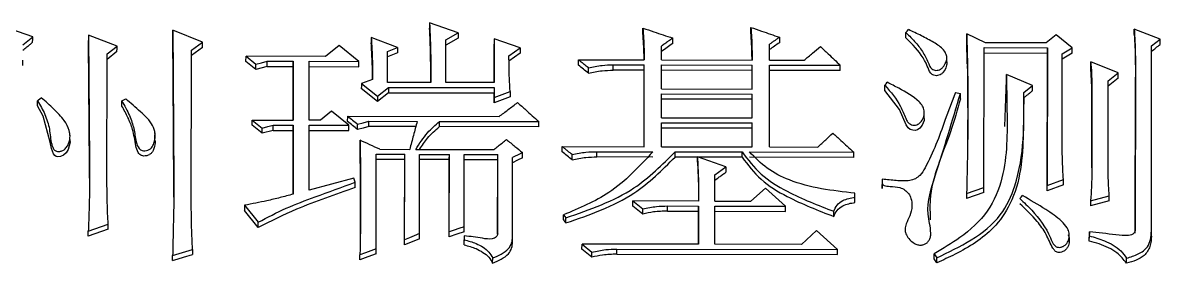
# Model space of a CAD drawing. Header units: millimetres. Extents: x 2104 to 4053, y 855 to 2233.
# Drawn here: x 2514.91 to 2524.83, y 2062.76 to 2064.86 of the extents above; entities that cross this region are included whole.
import ezdxf

# ---------------------------------------------------------------- set-up
doc = ezdxf.new("R2010")
doc.units = ezdxf.units.MM

msp = doc.modelspace()

# ---------------------------------------------------------------- linework, layer by layer
at = {"color": 7, "linetype": 'Continuous', "lineweight": 25}
for p, q in [((2518.4609, 2064.8557), (2518.4607, 2064.8088)), ((2518.7096, 2064.7688), (2518.4609, 2064.8557)), ((2514.9992, 2064.7324), (2514.7505, 2064.8193)), ((2516.4812, 2064.6864), (2516.2216, 2064.7907)), ((2518.6014, 2064.7084), (2518.7096, 2064.7688)), ((2521.2623, 2064.7691), (2521.2625, 2064.816)), ((2522.6145, 2064.7235), (2522.6147, 2064.7704)), ((2523.3069, 2064.6825), (2523.1447, 2064.7607)), ((2524.8321, 2064.7143), (2524.6051, 2064.8013)), ((2514.9126, 2064.6633), (2514.9992, 2064.7324)), ((2515.486, 2064.7488), (2515.4858, 2064.702)), ((2515.7347, 2064.6531), (2515.486, 2064.7488)), ((2515.6481, 2064.584), (2515.7347, 2064.6531)), ((2516.3837, 2064.6173), (2516.4812, 2064.6864)), ((2517.671, 2064.6582), (2517.552, 2064.5632)), ((2517.844, 2064.5193), (2517.671, 2064.6582)), ((2517.9524, 2064.7269), (2517.9521, 2064.6802)), ((2518.1794, 2064.64), (2517.9524, 2064.7269)), ((2518.601, 2064.3358), (2518.6014, 2064.7084)), ((2518.7094, 2064.722), (2518.6011, 2064.6617)), ((2519.0227, 2064.335), (2519.023, 2064.6695)), ((2519.0233, 2064.7163), (2519.0229, 2064.335)), ((2519.0233, 2064.7163), (2519.023, 2064.6695)), ((2519.2503, 2064.638), (2519.0233, 2064.7163)), ((2520.4834, 2064.5318), (2520.4835, 2064.6531)), ((2521.4245, 2064.5301), (2521.4247, 2064.6687)), ((2523.8369, 2064.6815), (2523.3069, 2064.6825)), ((2523.9235, 2064.7506), (2523.8369, 2064.6815)), ((2524.064, 2064.6378), (2523.9235, 2064.7506)), ((2524.7548, 2063.0425), (2524.7564, 2064.6539)), ((2524.7564, 2064.6539), (2524.8321, 2064.7143)), ((2515.6471, 2063.4529), (2515.6481, 2064.584)), ((2515.7345, 2064.6064), (2515.6479, 2064.5374)), ((2516.3824, 2063.2505), (2516.3837, 2064.6173)), ((2516.4809, 2064.6396), (2516.3835, 2064.5706)), ((2516.8594, 2064.5179), (2516.8597, 2064.5644)), ((2516.8597, 2064.5644), (2516.9461, 2064.4949)), ((2517.552, 2064.5632), (2516.8597, 2064.5644)), ((2518.0926, 2064.3367), (2518.0929, 2064.6055)), ((2518.1792, 2064.5933), (2518.0926, 2064.5589)), ((2518.0929, 2064.6055), (2518.1794, 2064.64)), ((2519.2501, 2064.5913), (2519.1527, 2064.5223)), ((2519.1529, 2064.5689), (2519.2503, 2064.638)), ((2522.9698, 2064.5518), (2522.9699, 2064.5628)), ((2523.2949, 2063.4215), (2523.296, 2064.6393)), ((2523.2958, 2064.5926), (2523.8475, 2064.5915)), ((2523.296, 2064.6393), (2523.8477, 2064.6382)), ((2523.8463, 2063.3928), (2523.8475, 2064.5915)), ((2523.8477, 2064.6382), (2523.8466, 2063.4379)), ((2523.9767, 2063.839), (2523.9775, 2064.586)), ((2524.0638, 2064.5912), (2523.9772, 2064.5394)), ((2523.9775, 2064.586), (2524.064, 2064.6378)), ((2514.9128, 2064.4839), (2514.913, 2064.531)), ((2516.9459, 2064.4485), (2516.8594, 2064.5179)), ((2516.9459, 2064.4485), (2516.9461, 2064.4949)), ((2517.0433, 2064.4742), (2516.9459, 2064.4485)), ((2517.0433, 2064.4742), (2517.0435, 2064.5208)), ((2517.0433, 2064.4742), (2517.2704, 2064.4738)), ((2517.0435, 2064.5208), (2517.2707, 2064.5204)), ((2517.27, 2064.008), (2517.2704, 2064.4738)), ((2517.2707, 2064.5204), (2517.2702, 2064.008)), ((2517.4108, 2064.0077), (2517.4113, 2064.5201)), ((2517.4111, 2064.4736), (2517.8438, 2064.4728)), ((2517.4113, 2064.5201), (2517.844, 2064.5193)), ((2519.7584, 2064.4866), (2519.7587, 2064.5331)), ((2519.7587, 2064.5331), (2520.332, 2064.5321)), ((2519.8449, 2064.4172), (2519.8451, 2064.4636)), ((2520.0613, 2064.4427), (2520.0615, 2064.4892)), ((2520.0615, 2064.4892), (2520.3319, 2064.4887)), ((2520.3313, 2063.776), (2520.3319, 2064.4887)), ((2520.3317, 2064.4422), (2520.3319, 2064.4887)), ((2520.4832, 2064.2802), (2520.4834, 2064.4885)), ((2520.4834, 2064.5318), (2521.2731, 2064.5304)), ((2520.4834, 2064.4885), (2521.273, 2064.487)), ((2521.2728, 2064.2788), (2521.273, 2064.487)), ((2521.4238, 2063.774), (2521.4245, 2064.4867)), ((2521.4245, 2064.5301), (2521.7274, 2064.5295)), ((2521.4245, 2064.4867), (2522.0411, 2064.4856)), ((2522.9696, 2064.5157), (2522.9698, 2064.541)), ((2524.4641, 2064.4205), (2524.2262, 2064.5163)), ((2517.9628, 2064.363), (2517.8654, 2064.3284)), ((2520.3317, 2064.4422), (2520.0613, 2064.4427)), ((2520.3311, 2063.776), (2520.3317, 2064.4422)), ((2521.2728, 2064.4405), (2520.4831, 2064.442)), ((2521.2727, 2064.2788), (2521.2728, 2064.4405)), ((2522.0408, 2064.4391), (2521.4242, 2064.4402)), ((2523.4771, 2063.9538), (2523.4903, 2064.3585)), ((2523.4903, 2064.3585), (2523.4905, 2064.4049)), ((2523.7176, 2064.309), (2523.4905, 2064.4049)), ((2524.4638, 2064.3741), (2524.3772, 2064.3049)), ((2524.3775, 2064.3512), (2524.4641, 2064.4205)), ((2524.614, 2063.0244), (2524.6153, 2064.3824)), ((2524.6155, 2064.4289), (2524.6142, 2063.0691)), ((2524.6155, 2064.4289), (2524.6153, 2064.3824)), ((2518.0057, 2064.1692), (2517.8652, 2064.2822)), ((2517.8654, 2064.3284), (2518.006, 2064.2153)), ((2518.006, 2064.2153), (2518.1034, 2064.2933)), ((2518.4712, 2064.336), (2518.0926, 2064.3367)), ((2518.1034, 2064.2933), (2519.0229, 2064.2916)), ((2519.0229, 2064.335), (2518.601, 2064.3358)), ((2519.0229, 2064.2916), (2519.0226, 2064.2454)), ((2519.0229, 2064.2916), (2519.0228, 2064.2048)), ((2519.0228, 2064.2048), (2519.1635, 2064.2566)), ((2519.1635, 2064.2566), (2519.1632, 2064.2104)), ((2520.4832, 2064.2802), (2521.2728, 2064.2788)), ((2522.4302, 2064.2652), (2522.4304, 2064.3115)), ((2523.6418, 2064.2484), (2523.7176, 2064.309)), ((2524.3768, 2063.6116), (2524.3775, 2064.3512)), ((2515.7773, 2064.1299), (2515.7776, 2064.1759)), ((2515.7776, 2064.1759), (2515.8101, 2064.1933)), ((2518.1032, 2064.2471), (2518.0057, 2064.1692)), ((2518.006, 2064.2153), (2518.0057, 2064.1692)), ((2518.1032, 2064.2471), (2519.0226, 2064.2454)), ((2519.0225, 2064.1586), (2519.0226, 2064.2454)), ((2519.1632, 2064.2104), (2519.0225, 2064.1586)), ((2520.4829, 2064.0282), (2520.4831, 2064.2368)), ((2521.2726, 2064.1892), (2520.4829, 2064.1907)), ((2520.4831, 2064.2368), (2521.2728, 2064.2354)), ((2521.2724, 2064.0268), (2521.2726, 2064.1892)), ((2521.2726, 2064.0268), (2521.2728, 2064.2354)), ((2523.0469, 2064.2495), (2523.0901, 2064.2407)), ((2523.0899, 2064.1946), (2523.0901, 2064.2407)), ((2523.6416, 2064.2022), (2523.6418, 2064.2484)), ((2524.2359, 2063.5928), (2524.2365, 2064.1578)), ((2524.2367, 2064.2039), (2524.2361, 2063.6118)), ((2524.2365, 2064.1578), (2524.2367, 2064.2039)), ((2517.6056, 2064.0857), (2517.5082, 2064.0076)), ((2517.7569, 2063.9636), (2517.6056, 2064.0857)), ((2522.7723, 2064.0442), (2522.7726, 2064.0891)), ((2522.7726, 2064.0903), (2522.7726, 2064.0907)), ((2516.913, 2063.9628), (2516.9132, 2064.0087)), ((2516.9995, 2063.8931), (2516.913, 2063.9628)), ((2516.9132, 2064.0087), (2516.9997, 2063.9389)), ((2516.9132, 2064.0087), (2517.2702, 2064.008)), ((2517.0968, 2063.919), (2517.0971, 2063.9648)), ((2517.0971, 2063.9648), (2517.2701, 2063.9645)), ((2517.2701, 2063.9645), (2517.2696, 2063.3626)), ((2517.4102, 2063.3973), (2517.4108, 2063.9642)), ((2517.5082, 2064.0076), (2517.4108, 2064.0077)), ((2517.4108, 2063.9642), (2517.7569, 2063.9636)), ((2517.7459, 2063.996), (2517.7462, 2064.0419)), ((2517.7462, 2064.0419), (2519.0659, 2064.0395)), ((2517.7567, 2063.9178), (2517.7569, 2063.9636)), ((2517.9298, 2063.9522), (2517.93, 2063.9981)), ((2517.93, 2063.9981), (2518.3519, 2063.9973)), ((2518.5465, 2063.9511), (2518.5467, 2063.997)), ((2518.5467, 2063.997), (2519.412, 2063.9954)), ((2520.4827, 2063.7757), (2520.4829, 2063.9847)), ((2520.4829, 2064.0282), (2521.2726, 2064.0268)), ((2520.4829, 2063.9847), (2521.2726, 2063.9833)), ((2521.2724, 2063.7742), (2521.2726, 2063.9833)), ((2515.3222, 2063.8739), (2515.3223, 2063.8974)), ((2516.0652, 2063.851), (2516.0653, 2063.8795)), ((2516.0654, 2063.8926), (2516.0654, 2063.8973)), ((2516.9995, 2063.8931), (2516.9997, 2063.9389)), ((2517.0968, 2063.919), (2516.9995, 2063.8931)), ((2517.0968, 2063.919), (2517.2699, 2063.9187)), ((2517.2694, 2063.3625), (2517.2699, 2063.9187)), ((2517.4105, 2063.9184), (2517.7567, 2063.9178)), ((2518.3397, 2063.9515), (2517.9298, 2063.9522)), ((2519.4118, 2063.9495), (2518.5465, 2063.9511)), ((2521.2723, 2063.9374), (2520.4827, 2063.9389)), ((2521.2722, 2063.7742), (2521.2723, 2063.9374)), ((2517.8539, 2063.7872), (2517.8542, 2063.8328)), ((2517.8558, 2063.6302), (2517.8539, 2063.7872)), ((2519.6171, 2063.7317), (2519.6173, 2063.7773)), ((2519.6173, 2063.7773), (2520.3313, 2063.776)), ((2520.4827, 2063.7757), (2521.2724, 2063.7742)), ((2521.4238, 2063.774), (2521.8457, 2063.7732)), ((2517.9939, 2062.8883), (2517.9947, 2063.7105)), ((2518.2432, 2063.6646), (2517.9944, 2063.665)), ((2517.9947, 2063.7105), (2518.2435, 2063.7101)), ((2518.0272, 2063.754), (2518.2868, 2063.7536)), ((2518.2425, 2062.9223), (2518.2432, 2063.6646)), ((2518.2427, 2062.9668), (2518.2435, 2063.7101)), ((2518.2432, 2063.6646), (2518.2435, 2063.7101)), ((2518.3409, 2063.7535), (2519.0223, 2063.7522)), ((2518.3726, 2063.0192), (2518.3733, 2063.7098)), ((2518.6326, 2063.6639), (2518.373, 2063.6643)), ((2518.3733, 2063.7098), (2518.6329, 2063.7093)), ((2518.632, 2062.9916), (2518.6326, 2063.6639)), ((2518.6322, 2063.0362), (2518.6329, 2063.7093)), ((2518.6326, 2063.6639), (2518.6329, 2063.7093)), ((2518.7621, 2063.0798), (2518.7627, 2063.7091)), ((2519.0545, 2063.6631), (2518.7625, 2063.6636)), ((2518.7627, 2063.7091), (2519.0548, 2063.7086)), ((2519.0539, 2063.0173), (2519.0545, 2063.6631)), ((2519.0541, 2063.0179), (2519.0548, 2063.7086)), ((2519.0545, 2063.6631), (2519.0548, 2063.7086)), ((2519.1839, 2062.9914), (2519.1845, 2063.6822)), ((2519.7036, 2063.6619), (2519.7038, 2063.7074)), ((2519.9199, 2063.6876), (2519.9202, 2063.7331)), ((2520.4067, 2063.6867), (2519.9199, 2063.6876)), ((2519.9202, 2063.7331), (2520.4069, 2063.7322)), ((2520.6014, 2063.6864), (2520.6016, 2063.7319)), ((2520.7963, 2063.686), (2520.6014, 2063.6864)), ((2520.6016, 2063.7319), (2521.1858, 2063.7308)), ((2521.045, 2063.6002), (2520.7963, 2063.6879)), ((2521.1856, 2063.6853), (2520.8018, 2063.686)), ((2521.1856, 2063.6853), (2521.1858, 2063.7308)), ((2522.1591, 2063.6835), (2521.2505, 2063.6852)), ((2521.2507, 2063.7307), (2522.1593, 2063.729)), ((2517.8563, 2063.6336), (2517.8557, 2062.9797)), ((2520.9476, 2063.5306), (2521.045, 2063.6002)), ((2517.7997, 2063.5014), (2517.4102, 2063.3973)), ((2517.8105, 2063.4665), (2517.7997, 2063.5014)), ((2517.8103, 2063.4213), (2517.8105, 2063.4665)), ((2520.9474, 2063.3034), (2520.9476, 2063.5306)), ((2522.4079, 2063.4929), (2522.4077, 2063.4477)), ((2522.4079, 2063.4929), (2522.4079, 2063.458)), ((2523.8466, 2063.4379), (2523.9872, 2063.4901)), ((2521.391, 2063.4162), (2521.2611, 2063.3028)), ((2521.5639, 2063.2585), (2521.391, 2063.4162)), ((2522.1698, 2063.3361), (2522.1698, 2063.3711)), ((2522.4079, 2063.458), (2522.4076, 2063.4129)), ((2522.4076, 2063.4129), (2522.4077, 2063.4477)), ((2523.2946, 2063.3763), (2523.1431, 2063.3243)), ((2523.1434, 2063.3693), (2523.2949, 2063.4215)), ((2523.987, 2063.4449), (2523.8463, 2063.3928)), ((2523.8463, 2063.3928), (2523.8466, 2063.4379)), ((2516.8476, 2063.2671), (2516.8474, 2063.2222)), ((2516.8476, 2063.2671), (2516.9661, 2063.1186)), ((2520.2332, 2063.2597), (2520.2334, 2063.3047)), ((2520.2334, 2063.3047), (2520.3199, 2063.2345)), ((2520.8068, 2063.3036), (2520.2334, 2063.3047)), ((2520.9474, 2063.3034), (2521.2611, 2063.3028)), ((2522.1695, 2063.2911), (2522.1698, 2063.3361)), ((2524.3871, 2063.3045), (2524.2248, 2063.2611)), ((2524.225, 2063.3061), (2524.3873, 2063.3495)), ((2516.9658, 2063.0739), (2516.8474, 2063.2222)), ((2520.3197, 2063.1897), (2520.2332, 2063.2597)), ((2520.3197, 2063.1897), (2520.3199, 2063.2345)), ((2520.5361, 2063.2155), (2520.5363, 2063.2604)), ((2520.5361, 2063.2155), (2520.8065, 2063.215)), ((2520.5363, 2063.2604), (2520.8067, 2063.2599)), ((2520.8062, 2062.927), (2520.8065, 2063.215)), ((2520.8067, 2063.2599), (2520.8064, 2062.927)), ((2520.947, 2062.9268), (2520.9473, 2063.2596)), ((2520.9471, 2063.2147), (2521.5637, 2063.2136)), ((2520.9473, 2063.2596), (2521.5639, 2063.2585)), ((2515.4844, 2063.042), (2515.6575, 2063.103)), ((2516.9658, 2063.0739), (2516.9661, 2063.1186)), ((2519.6489, 2063.1123), (2519.6491, 2063.157)), ((2515.6573, 2063.0583), (2515.4842, 2062.9974)), ((2515.4842, 2062.9974), (2515.4844, 2063.042)), ((2518.2425, 2062.9223), (2518.2427, 2062.9668)), ((2518.632, 2062.9916), (2518.6322, 2063.0362)), ((2518.762, 2063.0009), (2518.7618, 2062.9564)), ((2518.762, 2063.0009), (2518.762, 2062.9658)), ((2519.1836, 2062.9468), (2519.1839, 2062.9913)), ((2521.8342, 2063.0479), (2521.7042, 2062.9254)), ((2522.0179, 2062.8809), (2521.8342, 2063.0479)), ((2524.0284, 2063.0477), (2524.0284, 2063.0541)), ((2524.214, 2063.0348), (2524.2137, 2062.9902)), ((2524.2137, 2062.9551), (2524.2139, 2062.9997)), ((2524.2137, 2062.9551), (2524.2137, 2062.9901)), ((2524.2139, 2062.9997), (2524.214, 2063.0348)), ((2524.7546, 2062.9979), (2524.7548, 2063.0425)), ((2516.2198, 2062.8301), (2516.3929, 2062.8825)), ((2516.3929, 2062.8825), (2516.3927, 2062.8381)), ((2518.7617, 2062.9213), (2518.762, 2062.9658)), ((2518.7617, 2062.9213), (2518.7618, 2062.9564)), ((2519.7893, 2062.8844), (2519.7896, 2062.9289)), ((2519.8758, 2062.8142), (2519.7893, 2062.8844)), ((2519.7896, 2062.9289), (2519.876, 2062.8585)), ((2520.8064, 2062.927), (2519.7896, 2062.9289)), ((2520.0922, 2062.8401), (2520.0924, 2062.8845)), ((2520.0924, 2062.8845), (2522.0179, 2062.8809)), ((2521.7042, 2062.9254), (2520.947, 2062.9268)), ((2516.2195, 2062.7858), (2516.2198, 2062.8301)), ((2517.853, 2062.7916), (2517.8532, 2062.8359)), ((2519.0104, 2062.7632), (2519.0106, 2062.8075)), ((2519.8758, 2062.8142), (2519.876, 2062.8585)), ((2520.0922, 2062.8401), (2522.0177, 2062.8365)), ((2522.8614, 2062.8), (2522.8616, 2062.8443)), ((2522.883, 2062.7648), (2522.8614, 2062.7999)), ((2522.8616, 2062.8443), (2522.8832, 2062.8092))]:
    msp.add_line(p, q, dxfattribs=at)
at = {"color": 7, "linetype": 'Continuous', "lineweight": 25, "flags": 128}
for points in [[(2516.2214, 2064.7438), (2516.2215, 2064.77), (2516.2216, 2064.7907)], [(2518.7096, 2064.7688), (2518.7095, 2064.7426), (2518.7094, 2064.722)], [(2520.3212, 2064.7622), (2520.3213, 2064.7885), (2520.3214, 2064.8091)], [(2522.6147, 2064.7703), (2522.6255, 2064.7833), (2522.6363, 2064.7962)], [(2523.1445, 2064.7138), (2523.1446, 2064.7401), (2523.1447, 2064.7607)], [(2524.6048, 2064.7543), (2524.605, 2064.7806), (2524.6051, 2064.8013)], [(2514.999, 2064.6856), (2514.9991, 2064.7118), (2514.9992, 2064.7324)], [(2515.7345, 2064.6064), (2515.7346, 2064.6326), (2515.7347, 2064.6531)], [(2516.4809, 2064.6396), (2516.4811, 2064.6658), (2516.4812, 2064.6864)], [(2520.5807, 2064.6753), (2520.5808, 2064.7015), (2520.581, 2064.7221)], [(2521.5112, 2064.7291), (2521.5111, 2064.7029), (2521.511, 2064.6823)], [(2524.8319, 2064.6675), (2524.832, 2064.6937), (2524.8321, 2064.7143)], [(2518.1794, 2064.64), (2518.1793, 2064.6138), (2518.1792, 2064.5933)], [(2519.2503, 2064.638), (2519.2502, 2064.6119), (2519.2501, 2064.5913)], [(2523.8475, 2064.5915), (2523.8476, 2064.6177), (2523.8477, 2064.6382)], [(2524.0638, 2064.5912), (2524.0639, 2064.6173), (2524.064, 2064.6378)], [(2516.9461, 2064.4949), (2516.9948, 2064.5079), (2517.0435, 2064.5208)], [(2517.2704, 2064.4738), (2517.2706, 2064.4999), (2517.2707, 2064.5204)], [(2517.8438, 2064.4728), (2517.8439, 2064.4988), (2517.844, 2064.5193)], [(2521.2728, 2064.4405), (2521.2729, 2064.4666), (2521.273, 2064.487)], [(2522.0408, 2064.4391), (2522.041, 2064.4652), (2522.0411, 2064.4856)], [(2524.226, 2064.4697), (2524.2261, 2064.4958), (2524.2262, 2064.5163)], [(2524.4638, 2064.3741), (2524.464, 2064.4001), (2524.4641, 2064.4205)], [(2517.8654, 2064.3284), (2517.8653, 2064.3025), (2517.8652, 2064.2822)], [(2518.1034, 2064.2933), (2518.1033, 2064.2674), (2518.1032, 2064.2471)], [(2522.7717, 2064.0445), (2522.7721, 2064.005), (2522.7565, 2063.9647), (2522.7348, 2063.9374), (2522.7163, 2063.9248), (2522.6938, 2063.9186), (2522.6731, 2063.9194), (2522.6513, 2063.9267), (2522.6342, 2063.9401), (2522.6174, 2063.9667), (2522.5572, 2064.0998), (2522.4302, 2064.2652), (2522.4302, 2064.2652)], [(2522.4304, 2064.3114), (2522.4412, 2064.3244), (2522.452, 2064.3374)], [(2523.7173, 2064.2628), (2523.7175, 2064.2887), (2523.7176, 2064.309)], [(2515.0418, 2064.1312), (2515.0419, 2064.1514), (2515.0419, 2064.1643), (2515.042, 2064.1773)], [(2515.042, 2064.1773), (2515.0501, 2064.1838), (2515.0623, 2064.1936), (2515.0745, 2064.2033)], [(2519.0228, 2064.2048), (2519.0226, 2064.1789), (2519.0225, 2064.1586)], [(2521.2726, 2064.1892), (2521.2727, 2064.2151), (2521.2728, 2064.2354)], [(2515.3193, 2063.851), (2515.3248, 2063.8158), (2515.3096, 2063.7533), (2515.2913, 2063.7224), (2515.269, 2063.7028), (2515.2404, 2063.6911), (2515.2199, 2063.6892), (2515.2051, 2063.692), (2515.1922, 2063.6993), (2515.1805, 2063.7132), (2515.1626, 2063.7602), (2515.1527, 2063.8169), (2515.0916, 2064.0412), (2515.0418, 2064.1312), (2515.0418, 2064.1312)], [(2516.9997, 2063.9389), (2517.0484, 2063.9518), (2517.0971, 2063.9648)], [(2517.2699, 2063.9187), (2517.27, 2063.9443), (2517.2701, 2063.9645)], [(2517.8324, 2063.9263), (2517.8326, 2063.952), (2517.8327, 2063.9722)], [(2517.8327, 2063.9722), (2517.8813, 2063.9851), (2517.93, 2063.9981)], [(2519.4118, 2063.9495), (2519.4119, 2063.9752), (2519.412, 2063.9954)], [(2521.2723, 2063.9374), (2521.2725, 2063.9631), (2521.2726, 2063.9833)], [(2517.9298, 2063.9522), (2517.8811, 2063.9393), (2517.8324, 2063.9263)], [(2519.2709, 2063.6801), (2519.2276, 2063.6584), (2519.1843, 2063.6367)], [(2519.2711, 2063.7256), (2519.2495, 2063.7147), (2519.2278, 2063.7039), (2519.2062, 2063.693), (2519.1845, 2063.6822)], [(2519.2709, 2063.6801), (2519.271, 2063.7056), (2519.2711, 2063.7256)], [(2520.7961, 2063.6425), (2520.7962, 2063.6679), (2520.7963, 2063.6879)], [(2522.1591, 2063.6835), (2522.1592, 2063.709), (2522.1593, 2063.729)], [(2521.045, 2063.6002), (2521.0449, 2063.5748), (2521.0448, 2063.5549)], [(2523.987, 2063.4449), (2523.9871, 2063.4702), (2523.9872, 2063.4901)], [(2523.1434, 2063.3693), (2523.1432, 2063.3441), (2523.1431, 2063.3243)], [(2523.2946, 2063.3763), (2523.2948, 2063.4016), (2523.2949, 2063.4215)], [(2523.6085, 2063.3248), (2523.6193, 2063.3378), (2523.6301, 2063.3509)], [(2524.225, 2063.3061), (2524.2249, 2063.2809), (2524.2248, 2063.2611)], [(2524.3871, 2063.3045), (2524.3872, 2063.3297), (2524.3873, 2063.3495)], [(2519.6273, 2063.1385), (2519.6274, 2063.1548), (2519.6275, 2063.1691), (2519.6276, 2063.1833)], [(2519.6276, 2063.1833), (2519.6384, 2063.1701), (2519.6491, 2063.157)], [(2520.8065, 2063.215), (2520.8066, 2063.2401), (2520.8067, 2063.2599)], [(2521.5637, 2063.2136), (2521.5638, 2063.2387), (2521.5639, 2063.2585)], [(2515.6573, 2063.0583), (2515.6574, 2063.0833), (2515.6575, 2063.103)], [(2518.7621, 2063.0798), (2518.7153, 2063.0641), (2518.6738, 2063.0501), (2518.6322, 2063.0362)], [(2518.7618, 2063.0351), (2518.762, 2063.0601), (2518.7621, 2063.0798)], [(2519.6273, 2063.1385), (2519.6327, 2063.1319), (2519.6381, 2063.1253), (2519.6489, 2063.1123)], [(2518.3724, 2062.9746), (2518.3074, 2062.9484), (2518.2425, 2062.9223)], [(2518.3726, 2063.0192), (2518.327, 2063.0008), (2518.2849, 2062.9838), (2518.2427, 2062.9668)], [(2518.3724, 2062.9746), (2518.3725, 2062.9995), (2518.3726, 2063.0192)], [(2518.7618, 2063.0351), (2518.6969, 2063.0134), (2518.632, 2062.9916)], [(2517.9939, 2062.8883), (2517.9477, 2062.8711), (2517.9004, 2062.8535), (2517.8532, 2062.8359)], [(2517.9936, 2062.8439), (2517.9938, 2062.8688), (2517.9939, 2062.8883)], [(2522.0177, 2062.8365), (2522.0178, 2062.8614), (2522.0179, 2062.8809)], [(2516.2195, 2062.7858), (2516.2669, 2062.8001), (2516.3143, 2062.8144), (2516.3927, 2062.8381)], [(2517.9936, 2062.8439), (2517.9233, 2062.8178), (2517.853, 2062.7916)], [(2522.883, 2062.7648), (2522.8831, 2062.7847), (2522.8831, 2062.7969), (2522.8832, 2062.8092)], [(2524.538, 2062.7618), (2524.5381, 2062.7747), (2524.5381, 2062.7875), (2524.5382, 2062.8061)]]:
    msp.add_lwpolyline(points, dxfattribs=at)
at = {"color": 7, "linetype": 'Continuous', "lineweight": 25}
for points, knots in [([(2518.4609, 2064.8557), (2518.4648, 2064.7583), (2518.4701, 2064.6231), (2518.4713, 2064.4497), (2518.4712, 2064.3739), (2518.4712, 2064.336)], [0, 0, 0, 0, 0.5632267, 0.7816065, 1, 1, 1, 1]), ([(2516.2216, 2064.7907), (2516.2228, 2064.6048), (2516.225, 2064.2737), (2516.2274, 2063.868), (2516.2296, 2063.5755), (2516.2306, 2063.429), (2516.2311, 2063.3557)], [0, 0, 0, 0, 0.390303, 0.695145, 0.847572, 1, 1, 1, 1]), ([(2518.4709, 2064.336), (2518.4709, 2064.369), (2518.4709, 2064.4503), (2518.4689, 2064.608), (2518.4638, 2064.7325), (2518.4607, 2064.8088)], [0, 0, 0, 0, 0.208731, 0.5152, 1, 1, 1, 1]), ([(2520.331, 2064.5321), (2520.3308, 2064.5464), (2520.3302, 2064.592), (2520.3275, 2064.6687), (2520.3233, 2064.731), (2520.3212, 2064.7622)], [0, 0, 0, 0, 0.186507, 0.593139, 1, 1, 1, 1]), ([(2520.3214, 2064.8091), (2520.3234, 2064.7796), (2520.3275, 2064.7188), (2520.3309, 2064.6265), (2520.3316, 2064.5635), (2520.332, 2064.5321)], [0, 0, 0, 0, 0.319584, 0.659717, 1, 1, 1, 1]), ([(2520.3214, 2064.8091), (2520.3526, 2064.7987), (2520.4114, 2064.7789), (2520.498, 2064.7499), (2520.5533, 2064.7314), (2520.581, 2064.7221)], [0, 0, 0, 0, 0.3604045, 0.6802023, 1, 1, 1, 1]), ([(2521.2723, 2064.5304), (2521.2721, 2064.5451), (2521.2717, 2064.5924), (2521.2694, 2064.672), (2521.2647, 2064.7367), (2521.2623, 2064.7691)], [0, 0, 0, 0, 0.185295, 0.592481, 1, 1, 1, 1]), ([(2521.2625, 2064.816), (2521.2647, 2064.7861), (2521.2694, 2064.7237), (2521.2722, 2064.6284), (2521.2728, 2064.563), (2521.2731, 2064.5304)], [0, 0, 0, 0, 0.314477, 0.657155, 1, 1, 1, 1]), ([(2521.2625, 2064.816), (2521.2935, 2064.8052), (2521.3505, 2064.7853), (2521.4334, 2064.7563), (2521.4853, 2064.7381), (2521.5112, 2064.7291)], [0, 0, 0, 0, 0.374011, 0.687005, 1, 1, 1, 1]), ([(2522.6147, 2064.7704), (2522.6439, 2064.7417), (2522.6997, 2064.6869), (2522.7686, 2064.5959), (2522.8035, 2064.5204), (2522.8243, 2064.4713), (2522.8403, 2064.4526), (2522.8574, 2064.4439), (2522.8766, 2064.4407), (2522.897, 2064.4424), (2522.9193, 2064.4514), (2522.9439, 2064.4741), (2522.9625, 2064.5066), (2522.9737, 2064.5454), (2522.9665, 2064.5839), (2522.9337, 2064.6371), (2522.8532, 2064.6875), (2522.7497, 2064.7443), (2522.6742, 2064.7789), (2522.6363, 2064.7963)], [0, 0, 0, 0, 0.120486, 0.230167, 0.339822, 0.3746, 0.39298, 0.411575, 0.427591, 0.446557, 0.467304, 0.493911, 0.54294, 0.579845, 0.617018, 0.661528, 0.765545, 0.882402, 1, 1, 1, 1]), ([(2523.1447, 2064.7607), (2523.1466, 2064.6855), (2523.1521, 2064.4598), (2523.1582, 2063.9968), (2523.149, 2063.6072), (2523.1434, 2063.3693)], [0, 0, 0, 0, 0.1629699, 0.4889248, 1, 1, 1, 1]), ([(2524.6048, 2064.7543), (2524.6072, 2064.718), (2524.6119, 2064.6454), (2524.6151, 2064.5214), (2524.6152, 2064.4337), (2524.6153, 2064.3824)], [0, 0, 0, 0, 0.293714, 0.587449, 1, 1, 1, 1]), ([(2524.6051, 2064.8013), (2524.6075, 2064.7646), (2524.6124, 2064.6912), (2524.6154, 2064.567), (2524.6155, 2064.4795), (2524.6155, 2064.4289)], [0, 0, 0, 0, 0.296264, 0.592549, 1, 1, 1, 1]), ([(2514.9124, 2064.6166), (2514.9248, 2064.6264), (2514.9454, 2064.6428), (2514.9743, 2064.6658), (2514.9908, 2064.679), (2514.999, 2064.6856)], [0, 0, 0, 0, 0.4285178, 0.7142589, 1, 1, 1, 1]), ([(2515.4953, 2063.5027), (2515.4947, 2063.5871), (2515.4937, 2063.7164), (2515.4921, 2063.935), (2515.4907, 2064.1139), (2515.4892, 2064.2926), (2515.4882, 2064.4041), (2515.4875, 2064.4933), (2515.487, 2064.5496), (2515.4867, 2064.5956), (2515.4863, 2064.6429), (2515.486, 2064.6783), (2515.4858, 2064.702)], [0, 0, 0, 0, 0.21029, 0.322113, 0.545759, 0.657582, 0.769405, 0.825316, 0.881228, 0.910921, 0.940614, 1, 1, 1, 1]), ([(2515.486, 2064.7488), (2515.4874, 2064.5706), (2515.4895, 2064.3033), (2515.492, 2063.9661), (2515.494, 2063.7388), (2515.4951, 2063.6008), (2515.4957, 2063.5318)], [0, 0, 0, 0, 0.440829, 0.661242, 0.83062, 1, 1, 1, 1]), ([(2516.2307, 2063.3371), (2516.2307, 2063.3401), (2516.2306, 2063.3489), (2516.2305, 2063.3694), (2516.2303, 2063.3987), (2516.2301, 2063.4338), (2516.2297, 2063.5042), (2516.2288, 2063.6564), (2516.2271, 2063.9396), (2516.2249, 2064.2467), (2516.2231, 2064.4954), (2516.2221, 2064.6374), (2516.2216, 2064.7083), (2516.2214, 2064.7438)], [0, 0, 0, 0, 0.006208, 0.018649, 0.04353, 0.068411, 0.093293, 0.192818, 0.39187, 0.695929, 0.847964, 0.923982, 1, 1, 1, 1]), ([(2517.9624, 2064.3628), (2517.9623, 2064.3817), (2517.9622, 2064.4348), (2517.9597, 2064.5407), (2517.955, 2064.6275), (2517.9521, 2064.6802)], [0, 0, 0, 0, 0.178051, 0.501334, 1, 1, 1, 1]), ([(2517.9524, 2064.7269), (2517.9542, 2064.6925), (2517.9579, 2064.6235), (2517.9626, 2064.5022), (2517.9627, 2064.4153), (2517.9628, 2064.363)], [0, 0, 0, 0, 0.284728, 0.569466, 1, 1, 1, 1]), ([(2520.581, 2064.7221), (2520.568, 2064.7129), (2520.5452, 2064.6968), (2520.5128, 2064.6738), (2520.4933, 2064.66), (2520.4835, 2064.6531)], [0, 0, 0, 0, 0.400148, 0.700074, 1, 1, 1, 1]), ([(2520.5807, 2064.6753), (2520.5645, 2064.6638), (2520.5321, 2064.6409), (2520.4997, 2064.6179), (2520.4835, 2064.6065)], [0, 0, 0, 0, 0.500981, 1, 1, 1, 1]), ([(2521.511, 2064.6823), (2521.4966, 2064.6722), (2521.4678, 2064.6521), (2521.439, 2064.6321), (2521.4246, 2064.6221)], [0, 0, 0, 0, 0.501104, 1, 1, 1, 1]), ([(2521.5112, 2064.7291), (2521.504, 2064.724), (2521.4896, 2064.714), (2521.4679, 2064.6989), (2521.4463, 2064.6838), (2521.4319, 2064.6737), (2521.4247, 2064.6687)], [0, 0, 0, 0, 0.25, 0.5, 0.75, 1, 1, 1, 1]), ([(2522.9691, 2064.5158), (2522.9695, 2064.5149), (2522.9739, 2064.5021), (2522.966, 2064.469), (2522.9482, 2064.4336), (2522.9235, 2064.4083), (2522.9025, 2064.3974), (2522.8798, 2064.3939), (2522.8588, 2064.3968), (2522.8417, 2064.4053), (2522.8178, 2064.4307), (2522.7881, 2064.5269), (2522.7111, 2064.6296), (2522.6361, 2064.7025), (2522.6145, 2064.7235)], [0, 0, 0, 0, 0.004934, 0.070078, 0.167112, 0.208023, 0.242926, 0.27788, 0.312683, 0.339657, 0.36657, 0.483284, 0.85074, 1, 1, 1, 1]), ([(2523.1491, 2064.4941), (2523.1487, 2064.5125), (2523.148, 2064.5491), (2523.1465, 2064.6224), (2523.1453, 2064.6772), (2523.1445, 2064.7138)], [0, 0, 0, 0, 0.249999, 0.499999, 1, 1, 1, 1]), ([(2524.7561, 2064.6072), (2524.7688, 2064.6172), (2524.794, 2064.6374), (2524.8193, 2064.6575), (2524.8319, 2064.6675)], [0, 0, 0, 0, 0.5, 1, 1, 1, 1]), ([(2519.1635, 2064.2566), (2519.1609, 2064.2952), (2519.1562, 2064.3666), (2519.1529, 2064.4707), (2519.1529, 2064.5362), (2519.1529, 2064.5689)], [0, 0, 0, 0, 0.370983, 0.685388, 1, 1, 1, 1]), ([(2521.7274, 2064.5295), (2521.7393, 2064.5398), (2521.7632, 2064.5603), (2521.8102, 2064.6007), (2521.8451, 2064.6307), (2521.8681, 2064.6505)], [0, 0, 0, 0, 0.254609, 0.509219, 1, 1, 1, 1]), ([(2521.8681, 2064.6505), (2521.8908, 2064.6289), (2521.931, 2064.5906), (2521.9886, 2064.5356), (2522.0236, 2064.5023), (2522.0411, 2064.4856)], [0, 0, 0, 0, 0.393554, 0.696777, 1, 1, 1, 1]), ([(2519.8449, 2064.4172), (2519.8305, 2064.4287), (2519.8017, 2064.4519), (2519.7728, 2064.475), (2519.7584, 2064.4866)], [0, 0, 0, 0, 0.499999, 1, 1, 1, 1]), ([(2519.8451, 2064.4636), (2519.8328, 2064.4735), (2519.8122, 2064.4901), (2519.7834, 2064.5133), (2519.7669, 2064.5265), (2519.7587, 2064.5331)], [0, 0, 0, 0, 0.4283604, 0.7141802, 1, 1, 1, 1]), ([(2519.8451, 2064.4636), (2519.8849, 2064.4722), (2519.9561, 2064.4875), (2520.0292, 2064.4887), (2520.0615, 2064.4892)], [0, 0, 0, 0, 0.558835, 1, 1, 1, 1]), ([(2523.1493, 2064.4848), (2523.1512, 2064.3332), (2523.1541, 2064.1075), (2523.1515, 2063.8466), (2523.1498, 2063.7383), (2523.1499, 2063.7178), (2523.15, 2063.716), (2523.15, 2063.7159), (2523.15, 2063.7158)], [0, 0, 0, 0, 0.593211, 0.883787, 0.986393, 0.993028, 0.998125, 1, 1, 1, 1]), ([(2524.2365, 2064.1578), (2524.2364, 2064.1907), (2524.2362, 2064.2592), (2524.2326, 2064.3632), (2524.2282, 2064.4342), (2524.226, 2064.4697)], [0, 0, 0, 0, 0.315997, 0.657909, 1, 1, 1, 1]), ([(2524.2262, 2064.5163), (2524.2287, 2064.4832), (2524.2338, 2064.4147), (2524.2363, 2064.3105), (2524.2366, 2064.2394), (2524.2367, 2064.2039)], [0, 0, 0, 0, 0.318731, 0.6592723, 1, 1, 1, 1]), ([(2519.8449, 2064.4172), (2519.8847, 2064.4257), (2519.9558, 2064.441), (2520.029, 2064.4422), (2520.0613, 2064.4427)], [0, 0, 0, 0, 0.558823, 1, 1, 1, 1]), ([(2523.4905, 2064.4049), (2523.4922, 2064.3004), (2523.4971, 2064.0018), (2523.5013, 2063.5933), (2523.3442, 2063.2035), (2523.1111, 2062.9916), (2522.9374, 2062.8891), (2522.8616, 2062.8443)], [0, 0, 0, 0, 0.178225, 0.509524, 0.685628, 0.86265, 1, 1, 1, 1]), ([(2522.4304, 2064.3115), (2522.4816, 2064.2524), (2522.5582, 2064.1638), (2522.602, 2064.0477), (2522.6247, 2063.9962), (2522.6428, 2063.9763), (2522.6632, 2063.9666), (2522.6858, 2063.963), (2522.7084, 2063.9659), (2522.7311, 2063.9779), (2522.7544, 2064.0031), (2522.7738, 2064.0419), (2522.7756, 2064.0887), (2522.761, 2064.1327), (2522.6936, 2064.2076), (2522.5828, 2064.2707), (2522.4856, 2064.3203), (2522.452, 2064.3375)], [0, 0, 0, 0, 0.226354, 0.339207, 0.374159, 0.395068, 0.416135, 0.435555, 0.456987, 0.476773, 0.506217, 0.555773, 0.604136, 0.646938, 0.693733, 0.894301, 1, 1, 1, 1]), ([(2523.6416, 2064.2022), (2523.6479, 2064.2073), (2523.6605, 2064.2174), (2523.6795, 2064.2325), (2523.6984, 2064.2476), (2523.711, 2064.2577), (2523.7173, 2064.2628)], [0, 0, 0, 0, 0.25, 0.5, 0.75, 1, 1, 1, 1]), ([(2515.042, 2064.1773), (2515.0646, 2064.138), (2515.1099, 2064.0592), (2515.1509, 2063.9302), (2515.1536, 2063.8312), (2515.1733, 2063.771), (2515.1849, 2063.7502), (2515.2006, 2063.7385), (2515.2165, 2063.7341), (2515.2375, 2063.7348), (2515.2617, 2063.7426), (2515.2873, 2063.7602), (2515.3123, 2063.7972), (2515.3293, 2063.8523), (2515.3192, 2063.9287), (2515.2704, 2064.0162), (2515.1823, 2064.1081), (2515.1119, 2064.1715), (2515.0745, 2064.2033), (2515.0745, 2064.2033)], [0, 0, 0, 0, 0.122964, 0.247033, 0.370506, 0.395962, 0.421667, 0.433716, 0.445798, 0.461982, 0.485012, 0.508549, 0.540715, 0.603685, 0.664286, 0.751117, 0.871604, 0.999877, 1, 1, 1, 1]), ([(2515.7776, 2064.1759), (2515.8008, 2064.1336), (2515.8435, 2064.0558), (2515.8854, 2063.9344), (2515.8953, 2063.837), (2515.915, 2063.7727), (2515.9382, 2063.7493), (2515.9562, 2063.7416), (2515.9791, 2063.7398), (2516.0046, 2063.7448), (2516.0275, 2063.7577), (2516.0477, 2063.7821), (2516.0643, 2063.8263), (2516.0717, 2063.8901), (2516.039, 2063.9881), (2515.9381, 2064.085), (2515.8534, 2064.1566), (2515.8101, 2064.1933)], [0, 0, 0, 0, 0.133288, 0.244453, 0.355406, 0.411337, 0.426567, 0.441924, 0.46024, 0.483233, 0.506284, 0.526764, 0.567645, 0.636153, 0.704868, 0.849066, 1, 1, 1, 1]), ([(2519.0659, 2064.0395), (2519.093, 2064.0598), (2519.1335, 2064.0901), (2519.1877, 2064.1306), (2519.2147, 2064.1508), (2519.2283, 2064.1609)], [0, 0, 0, 0, 0.5, 0.75, 1, 1, 1, 1]), ([(2519.2283, 2064.1609), (2519.2517, 2064.1398), (2519.294, 2064.1017), (2519.3553, 2064.0465), (2519.3931, 2064.0124), (2519.412, 2063.9954)], [0, 0, 0, 0, 0.382288, 0.691144, 1, 1, 1, 1]), ([(2523.0469, 2064.2495), (2523.016, 2064.1681), (2522.9325, 2063.9482), (2522.8463, 2063.701), (2522.7467, 2063.5332), (2522.6981, 2063.4952), (2522.6268, 2063.4747), (2522.5282, 2063.4809), (2522.4486, 2063.4888), (2522.4079, 2063.4929)], [0, 0, 0, 0, 0.239125, 0.645779, 0.717633, 0.759609, 0.801685, 0.898672, 1, 1, 1, 1]), ([(2522.4079, 2063.458), (2522.4085, 2063.4555), (2522.4097, 2063.4504), (2522.4156, 2063.4436), (2522.4285, 2063.4363), (2522.45, 2063.4324), (2522.4957, 2063.4296), (2522.551, 2063.4273), (2522.6068, 2063.4011), (2522.6406, 2063.3676), (2522.6639, 2063.3192), (2522.6717, 2063.2527), (2522.6511, 2063.1775), (2522.6177, 2063.1145), (2522.6041, 2063.0608), (2522.6113, 2063.0153), (2522.6393, 2062.9722), (2522.6761, 2062.939), (2522.7162, 2062.921), (2522.748, 2062.9178), (2522.7767, 2062.9253), (2522.7998, 2062.9402), (2522.8179, 2062.9618), (2522.8302, 2062.9906), (2522.833, 2063.0688), (2522.7798, 2063.2463), (2522.9171, 2063.6596), (2523.0195, 2064.0036), (2523.0901, 2064.2407)], [0, 0, 0, 0, 0.003563, 0.007141, 0.011667, 0.022281, 0.03379, 0.068952, 0.089643, 0.110397, 0.130498, 0.162022, 0.201668, 0.236438, 0.259111, 0.277, 0.29888, 0.327265, 0.340596, 0.354041, 0.36589, 0.376926, 0.38899, 0.402934, 0.419058, 0.496673, 0.653151, 1, 1, 1, 1]), ([(2523.0899, 2064.1946), (2523.0631, 2064.0986), (2522.9811, 2063.8051), (2522.8133, 2063.4628), (2522.8244, 2063.1983), (2522.8269, 2063.1402)], [0, 0, 0, 0, 0.274954, 0.84062, 1, 1, 1, 1]), ([(2523.6416, 2064.2022), (2523.6409, 2064.0998), (2523.639, 2063.791), (2523.6101, 2063.3843), (2523.3605, 2063.0241), (2523.1156, 2062.8702), (2522.9368, 2062.7893), (2522.883, 2062.7648)], [0, 0, 0, 0, 0.180756, 0.544805, 0.687033, 0.905677, 1, 1, 1, 1]), ([(2522.8832, 2062.8092), (2522.9858, 2062.8577), (2523.1916, 2062.9551), (2523.4516, 2063.16), (2523.6497, 2063.6066), (2523.6452, 2063.9739), (2523.6418, 2064.2484)], [0, 0, 0, 0, 0.180959, 0.363242, 0.524232, 1, 1, 1, 1]), ([(2516.0609, 2063.8508), (2516.0636, 2063.8378), (2516.071, 2063.8022), (2516.0573, 2063.7573), (2516.0373, 2063.7224), (2516.0179, 2063.7057), (2515.9942, 2063.6966), (2515.9705, 2063.6943), (2515.9491, 2063.6981), (2515.9316, 2063.7085), (2515.9108, 2063.737), (2515.8912, 2063.8117), (2515.879, 2063.9163), (2515.8322, 2064.0312), (2515.7957, 2064.0968), (2515.7773, 2064.1299)], [0, 0, 0, 0, 0.057848, 0.158079, 0.196313, 0.228889, 0.261496, 0.295622, 0.320347, 0.345285, 0.375472, 0.466946, 0.67758, 0.837757, 1, 1, 1, 1]), ([(2517.8324, 2063.9263), (2517.818, 2063.938), (2517.7892, 2063.9612), (2517.7604, 2063.9844), (2517.7459, 2063.996)], [0, 0, 0, 0, 0.499999, 1, 1, 1, 1]), ([(2517.7462, 2064.0419), (2517.7606, 2064.0303), (2517.7894, 2064.007), (2517.8182, 2063.9838), (2517.8327, 2063.9722)], [0, 0, 0, 0, 0.5, 1, 1, 1, 1]), ([(2518.3519, 2063.9973), (2518.3411, 2063.9567), (2518.3193, 2063.8755), (2518.2976, 2063.7942), (2518.2868, 2063.7536)], [0, 0, 0, 0, 0.5, 1, 1, 1, 1]), ([(2518.3408, 2063.7535), (2518.3724, 2063.8032), (2518.4291, 2063.8926), (2518.5106, 2063.9649), (2518.5467, 2063.997)], [0, 0, 0, 0, 0.5562608, 1, 1, 1, 1]), ([(2518.373, 2063.7534), (2518.3948, 2063.7871), (2518.4422, 2063.8603), (2518.51, 2063.9193), (2518.5465, 2063.9511)], [0, 0, 0, 0, 0.461428, 1, 1, 1, 1]), ([(2521.8457, 2063.7732), (2521.8571, 2063.7839), (2521.8801, 2063.8054), (2521.9234, 2063.846), (2521.9552, 2063.8758), (2521.9756, 2063.8949)], [0, 0, 0, 0, 0.264853, 0.529705, 1, 1, 1, 1]), ([(2521.9756, 2063.8949), (2521.999, 2063.8738), (2522.0413, 2063.8356), (2522.1026, 2063.7803), (2522.1404, 2063.7461), (2522.1593, 2063.729)], [0, 0, 0, 0, 0.382288, 0.691144, 1, 1, 1, 1]), ([(2517.8542, 2063.8328), (2517.8552, 2063.7719), (2517.8584, 2063.5759), (2517.8606, 2063.2438), (2517.8557, 2062.9719), (2517.8532, 2062.8359)], [0, 0, 0, 0, 0.183884, 0.591879, 1, 1, 1, 1]), ([(2518.0272, 2063.754), (2517.9983, 2063.7672), (2517.9407, 2063.7934), (2517.883, 2063.8197), (2517.8542, 2063.8328)], [0, 0, 0, 0, 0.5, 1, 1, 1, 1]), ([(2519.0223, 2063.7522), (2519.0347, 2063.7622), (2519.0589, 2063.7816), (2519.095, 2063.8106), (2519.1187, 2063.8296), (2519.1306, 2063.8392)], [0, 0, 0, 0, 0.342692, 0.671346, 1, 1, 1, 1]), ([(2519.1306, 2063.8392), (2519.1429, 2063.8292), (2519.1676, 2063.8092), (2519.2145, 2063.7714), (2519.249, 2063.7435), (2519.2711, 2063.7256)], [0, 0, 0, 0, 0.263606, 0.527213, 1, 1, 1, 1]), ([(2519.7038, 2063.7074), (2519.6914, 2063.7174), (2519.6709, 2063.734), (2519.642, 2063.7573), (2519.6256, 2063.7706), (2519.6173, 2063.7773)], [0, 0, 0, 0, 0.4283604, 0.7141802, 1, 1, 1, 1]), ([(2523.9872, 2063.4901), (2523.9856, 2063.5202), (2523.9824, 2063.5804), (2523.9779, 2063.6967), (2523.9772, 2063.7829), (2523.9767, 2063.839)], [0, 0, 0, 0, 0.2587287, 0.5174633, 1, 1, 1, 1]), ([(2519.7036, 2063.6619), (2519.6891, 2063.6735), (2519.6603, 2063.6968), (2519.6315, 2063.7201), (2519.6171, 2063.7317)], [0, 0, 0, 0, 0.499999, 1, 1, 1, 1]), ([(2520.4069, 2063.7322), (2520.2882, 2063.603), (2520.0728, 2063.3685), (2519.7655, 2063.2407), (2519.6276, 2063.1833)], [0, 0, 0, 0, 0.551009, 1, 1, 1, 1]), ([(2519.6489, 2063.1123), (2519.858, 2063.1846), (2520.2265, 2063.312), (2520.4882, 2063.5733), (2520.6014, 2063.6864)], [0, 0, 0, 0, 0.567483, 1, 1, 1, 1]), ([(2519.6491, 2063.157), (2519.8583, 2063.2294), (2520.2268, 2063.3571), (2520.4884, 2063.6187), (2520.6016, 2063.7319)], [0, 0, 0, 0, 0.567388, 1, 1, 1, 1]), ([(2519.7036, 2063.6619), (2519.7433, 2063.6705), (2519.8145, 2063.6859), (2519.8877, 2063.6871), (2519.9199, 2063.6876)], [0, 0, 0, 0, 0.558823, 1, 1, 1, 1]), ([(2519.7038, 2063.7074), (2519.7436, 2063.716), (2519.8147, 2063.7314), (2519.8879, 2063.7326), (2519.9202, 2063.7331)], [0, 0, 0, 0, 0.558835, 1, 1, 1, 1]), ([(2520.7963, 2063.6879), (2520.7996, 2063.6246), (2520.8046, 2063.529), (2520.8063, 2063.4008), (2520.8066, 2063.336), (2520.8068, 2063.3036)], [0, 0, 0, 0, 0.494848, 0.747411, 1, 1, 1, 1]), ([(2521.1856, 2063.6853), (2521.2371, 2063.6176), (2521.3417, 2063.48), (2521.6236, 2063.3085), (2521.8477, 2063.2222), (2521.9855, 2063.1691)], [0, 0, 0, 0, 0.271622, 0.551863, 1, 1, 1, 1]), ([(2521.1858, 2063.7308), (2521.2373, 2063.663), (2521.3419, 2063.5252), (2521.6238, 2063.3535), (2521.8479, 2063.2671), (2521.9858, 2063.214)], [0, 0, 0, 0, 0.271719, 0.55196, 1, 1, 1, 1]), ([(2522.1698, 2063.3711), (2521.9734, 2063.3937), (2521.7015, 2063.4249), (2521.3976, 2063.581), (2521.2993, 2063.6812), (2521.2507, 2063.7307)], [0, 0, 0, 0, 0.568218, 0.786771, 1, 1, 1, 1]), ([(2520.7961, 2063.6425), (2520.7994, 2063.5798), (2520.8044, 2063.4846), (2520.8059, 2063.3716), (2520.8061, 2063.3213), (2520.8062, 2063.3036)], [0, 0, 0, 0, 0.55556, 0.843987, 1, 1, 1, 1]), ([(2524.2361, 2063.6118), (2524.236, 2063.5806), (2524.2356, 2063.5181), (2524.232, 2063.4162), (2524.2275, 2063.3455), (2524.225, 2063.3061)], [0, 0, 0, 0, 0.306538, 0.613101, 1, 1, 1, 1]), ([(2524.3873, 2063.3495), (2524.3852, 2063.3793), (2524.381, 2063.4378), (2524.3778, 2063.5252), (2524.3771, 2063.5828), (2524.3768, 2063.6116)], [0, 0, 0, 0, 0.340831, 0.670338, 1, 1, 1, 1]), ([(2515.4957, 2063.5318), (2515.4951, 2063.4659), (2515.4941, 2063.3513), (2515.4899, 2063.188), (2515.4862, 2063.0907), (2515.4844, 2063.042)], [0, 0, 0, 0, 0.404483, 0.702227, 1, 1, 1, 1]), ([(2516.9661, 2063.1186), (2517.0464, 2063.1608), (2517.2065, 2063.2447), (2517.4935, 2063.3515), (2517.6948, 2063.4245), (2517.8105, 2063.4665)], [0, 0, 0, 0, 0.299814, 0.597246, 1, 1, 1, 1]), ([(2520.9474, 2063.4853), (2520.9604, 2063.4946), (2520.9831, 2063.5109), (2521.0156, 2063.534), (2521.0351, 2063.5479), (2521.0448, 2063.5549)], [0, 0, 0, 0, 0.400352, 0.700176, 1, 1, 1, 1]), ([(2515.6575, 2063.103), (2515.6559, 2063.1338), (2515.6528, 2063.1956), (2515.6485, 2063.3122), (2515.6476, 2063.398), (2515.6471, 2063.4529)], [0, 0, 0, 0, 0.264401, 0.528809, 1, 1, 1, 1]), ([(2517.8103, 2063.4213), (2517.7247, 2063.3905), (2517.5535, 2063.329), (2517.2661, 2063.2238), (2517.0756, 2063.1287), (2516.9658, 2063.0739)], [0, 0, 0, 0, 0.297541, 0.595102, 1, 1, 1, 1]), ([(2516.2311, 2063.3557), (2516.2295, 2063.2836), (2516.2269, 2063.16), (2516.2231, 2062.9848), (2516.2209, 2062.8817), (2516.2198, 2062.8301)], [0, 0, 0, 0, 0.412441, 0.70622, 1, 1, 1, 1]), ([(2517.2696, 2063.3626), (2517.2318, 2063.3527), (2517.1564, 2063.3328), (2517.0164, 2063.2985), (2516.9127, 2063.2793), (2516.8476, 2063.2671)], [0, 0, 0, 0, 0.270954, 0.541932, 1, 1, 1, 1]), ([(2521.9855, 2063.1691), (2521.9934, 2063.1875), (2522.0095, 2063.2249), (2522.0737, 2063.2744), (2522.1329, 2063.2847), (2522.1695, 2063.2911)], [0, 0, 0, 0, 0.268565, 0.546656, 1, 1, 1, 1]), ([(2521.9858, 2063.214), (2521.9937, 2063.2324), (2522.0097, 2063.2698), (2522.0739, 2063.3194), (2522.1331, 2063.3297), (2522.1698, 2063.3361)], [0, 0, 0, 0, 0.268716, 0.54683, 1, 1, 1, 1]), ([(2524.0278, 2063.009), (2524.0283, 2063.0082), (2524.0392, 2062.9913), (2524.0406, 2062.9535), (2524.0317, 2062.9098), (2524.0103, 2062.8792), (2523.9857, 2062.8627), (2523.9613, 2062.8554), (2523.9415, 2062.8553), (2523.9258, 2062.8602), (2523.9096, 2062.8722), (2523.8751, 2062.9222), (2523.8425, 2063.0159), (2523.7455, 2063.1477), (2523.6601, 2063.2299), (2523.6083, 2063.2798)], [0, 0, 0, 0, 0.00361, 0.080312, 0.146069, 0.185985, 0.226093, 0.257013, 0.279288, 0.298198, 0.317057, 0.355594, 0.5373, 0.719082, 1, 1, 1, 1]), ([(2523.6085, 2063.3248), (2523.6439, 2063.2914), (2523.7507, 2063.1904), (2523.8511, 2063.0513), (2523.8948, 2062.9299), (2523.9248, 2062.905), (2523.9425, 2062.8994), (2523.9639, 2062.9001), (2523.9867, 2062.9078), (2524.0092, 2062.923), (2524.0285, 2062.9484), (2524.0392, 2062.9835), (2524.0393, 2063.0271), (2524.0198, 2063.079), (2523.9511, 2063.1511), (2523.8179, 2063.2429), (2523.6989, 2063.3113), (2523.6301, 2063.3509)], [0, 0, 0, 0, 0.115426, 0.348555, 0.412099, 0.425321, 0.438687, 0.453029, 0.472544, 0.492548, 0.515348, 0.548273, 0.582424, 0.623383, 0.682551, 0.816351, 1, 1, 1, 1]), ([(2516.3929, 2062.8825), (2516.3914, 2062.9142), (2516.3884, 2062.9778), (2516.384, 2063.1005), (2516.3831, 2063.1913), (2516.3824, 2063.2505)], [0, 0, 0, 0, 0.258832, 0.517669, 1, 1, 1, 1]), ([(2520.5361, 2063.2155), (2520.495, 2063.2145), (2520.4217, 2063.2128), (2520.3508, 2063.1967), (2520.3197, 2063.1897)], [0, 0, 0, 0, 0.561086, 1, 1, 1, 1]), ([(2520.3199, 2063.2345), (2520.3597, 2063.2432), (2520.4308, 2063.2586), (2520.504, 2063.2598), (2520.5363, 2063.2604)], [0, 0, 0, 0, 0.558835, 1, 1, 1, 1]), ([(2521.9855, 2063.1691), (2521.9856, 2063.1733), (2521.9856, 2063.1816), (2521.9857, 2063.1966), (2521.9857, 2063.2074), (2521.9858, 2063.214)], [0, 0, 0, 0, 0.2784297, 0.5568596, 1, 1, 1, 1]), ([(2524.614, 2063.069), (2524.614, 2063.0619), (2524.614, 2063.0473), (2524.6067, 2063.0288), (2524.5951, 2063.0152), (2524.5784, 2063.0065), (2524.5279, 2062.9987), (2524.4047, 2063.0149), (2524.2911, 2063.0267), (2524.214, 2063.0348)], [0, 0, 0, 0, 0.052887, 0.108181, 0.143241, 0.178364, 0.234317, 0.480646, 1, 1, 1, 1]), ([(2519.0541, 2063.0179), (2519.0529, 2063.0133), (2519.0506, 2063.0038), (2519.0413, 2062.9902), (2519.0258, 2062.9796), (2518.9855, 2062.968), (2518.8953, 2062.9841), (2518.8149, 2062.9942), (2518.762, 2063.0009)], [0, 0, 0, 0, 0.049888, 0.101022, 0.164011, 0.229448, 0.49258, 1, 1, 1, 1]), ([(2519.0106, 2062.8075), (2519.0621, 2062.8289), (2519.1329, 2062.8583), (2519.1804, 2062.9363), (2519.1827, 2062.9731), (2519.1839, 2062.9914)], [0, 0, 0, 0, 0.572838, 0.788051, 1, 1, 1, 1]), ([(2524.2139, 2062.9997), (2524.2583, 2062.9873), (2524.3311, 2062.9669), (2524.423, 2062.9207), (2524.4924, 2062.8717), (2524.5231, 2062.8278), (2524.5382, 2062.8061)], [0, 0, 0, 0, 0.347625, 0.569681, 0.787632, 1, 1, 1, 1]), ([(2524.7546, 2062.9979), (2524.7532, 2062.9676), (2524.7504, 2062.9067), (2524.685, 2062.8032), (2524.5945, 2062.7777), (2524.538, 2062.7618)], [0, 0, 0, 0, 0.270029, 0.543705, 1, 1, 1, 1]), ([(2524.5382, 2062.8061), (2524.5729, 2062.8162), (2524.641, 2062.8361), (2524.7452, 2062.91), (2524.7512, 2062.9928), (2524.7548, 2063.0425)], [0, 0, 0, 0, 0.2941305, 0.5765812, 1, 1, 1, 1]), ([(2518.7617, 2062.9213), (2518.7971, 2062.9119), (2518.8549, 2062.8965), (2518.9267, 2062.8586), (2518.9789, 2062.8171), (2519, 2062.781), (2519.0104, 2062.7632)], [0, 0, 0, 0, 0.3488, 0.571044, 0.788393, 1, 1, 1, 1]), ([(2518.762, 2062.9658), (2518.7973, 2062.9564), (2518.8552, 2062.941), (2518.927, 2062.903), (2518.9792, 2062.8615), (2519.0002, 2062.8253), (2519.0106, 2062.8075)], [0, 0, 0, 0, 0.34869, 0.570906, 0.788288, 1, 1, 1, 1]), ([(2519.0104, 2062.7632), (2519.0618, 2062.7845), (2519.1326, 2062.8139), (2519.1802, 2062.8919), (2519.1825, 2062.9286), (2519.1836, 2062.9468)], [0, 0, 0, 0, 0.573022, 0.788169, 1, 1, 1, 1]), ([(2519.876, 2062.8585), (2519.9158, 2062.8672), (2519.987, 2062.8827), (2520.0601, 2062.8839), (2520.0924, 2062.8845)], [0, 0, 0, 0, 0.558835, 1, 1, 1, 1]), ([(2524.538, 2062.7618), (2524.5125, 2062.7945), (2524.4699, 2062.849), (2524.3811, 2062.8984), (2524.3, 2062.9319), (2524.2425, 2062.9474), (2524.2137, 2062.9551)], [0, 0, 0, 0, 0.329538, 0.550163, 0.774094, 1, 1, 1, 1]), ([(2520.0922, 2062.8401), (2520.0511, 2062.8391), (2519.9779, 2062.8374), (2519.9069, 2062.8213), (2519.8758, 2062.8142)], [0, 0, 0, 0, 0.561086, 1, 1, 1, 1])]:
    msp.add_open_spline(points, degree=3, knots=knots, dxfattribs=at)

doc.saveas('drawing.dxf')
